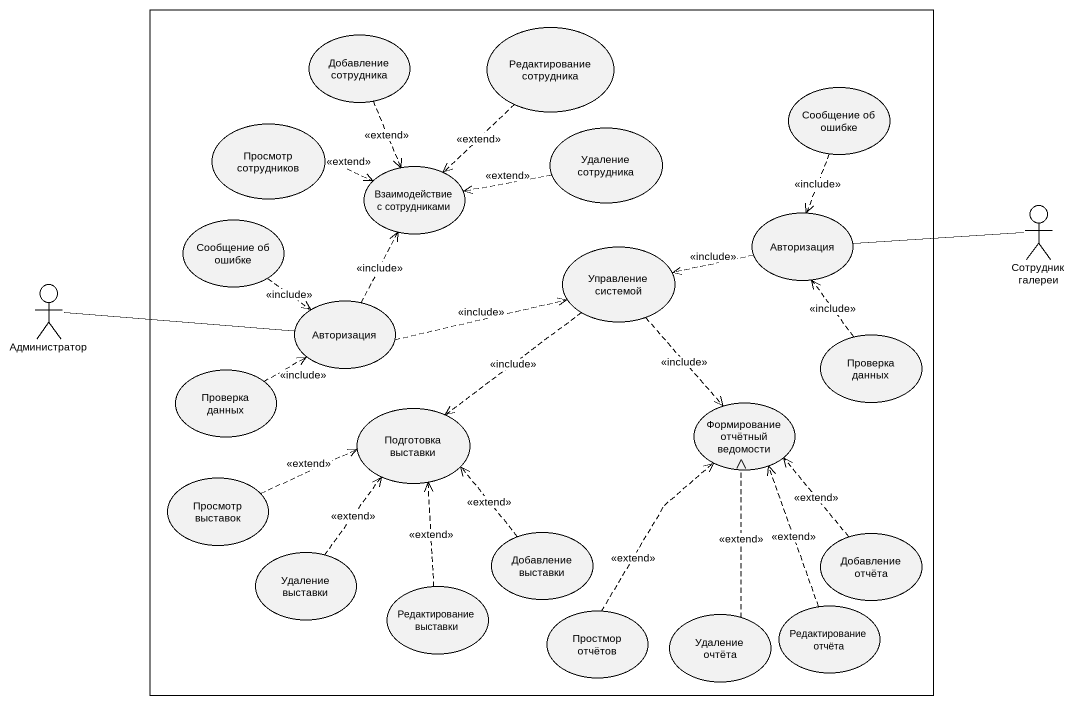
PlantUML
@startuml
rectangle " " as rectangle1 {
  usecase "Добавление сотрудника" as Добавление_сотрудника
  usecase "Редактирование сотрудника" as Редактирование_сотрудника
  usecase "Сообщение об ошибке" as Сообщение_об_ошибке
  usecase "Просмотр сотрудников" as Просмотр_сотрудников
  usecase "Удаление сотрудника" as Удаление_сотрудника
  usecase "Взаимодействие с сотрудниками" as Взаимодействие_с
  usecase "Сообщение об ошибке" as Сообщение_об_ошибке_2
  usecase Авторизация
  usecase "Управление системой" as Управление_системой
  usecase "Авторизация" as Авторизация_2
  usecase "Проверка данных" as Проверка_данных
  usecase "Проверка данных" as Проверка_данных_2
  usecase "Подготовка выставки" as Подготовка_выставки
  usecase "Формирование отчётный ведомости" as Формирование_отчётный
  usecase "Просмотр выставок" as Просмотр_выставок
  usecase "Удаление выставки" as Удаление_выставки
  usecase "Добавление выставки" as Добавление_выставки
  usecase "Добавление отчёта" as Добавление_отчёта
  usecase "Редактирование выставки" as Редактирование_выставки
  usecase "Простмор отчётов" as Простмор_отчётов
  usecase "Удаление очтёта" as Удаление_очтёта
  usecase "Редактирование отчёта" as Редактирование_отчёта
}
actor "Сотрудник галереи" as Сотрудник_галереи
actor Администратор
Добавление_сотрудника ..> Взаимодействие_с : <<extend>>
Редактирование_сотрудника ..> Взаимодействие_с : <<extend>>
Сообщение_об_ошибке ..> Авторизация : <<include>>
Просмотр_сотрудников .right.> Взаимодействие_с : <<extend>>
Удаление_сотрудника .left.> Взаимодействие_с : <<extend>>
Сообщение_об_ошибке_2 ..> Авторизация_2 : <<include>>
Авторизация .left.> Управление_системой : <<include>>
Сотрудник_галереи -left- Авторизация
Управление_системой ..> Подготовка_выставки : <<include>>
Управление_системой ..> Формирование_отчётный : <<include>>
Администратор -right- Авторизация_2
Авторизация_2 .up.> Взаимодействие_с : <<include>>
Авторизация_2 .right.> Управление_системой : <<include>>
Проверка_данных .up.> Авторизация : <<include>>
Проверка_данных_2 .right.> Авторизация_2 : <<include>>
Просмотр_выставок .right.> Подготовка_выставки : <<extend>>
Удаление_выставки .up.> Подготовка_выставки : <<extend>>
Добавление_выставки .up.> Подготовка_выставки : <<extend>>
Добавление_отчёта .up.> Формирование_отчётный : <<extend>>
Редактирование_выставки .up.> Подготовка_выставки : <<extend>>
Простмор_отчётов .up.> Формирование_отчётный : <<extend>>
Удаление_очтёта .up.> Формирование_отчётный : <<extend>>
Редактирование_отчёта .up.> Формирование_отчётный : <<extend>>
@enduml
